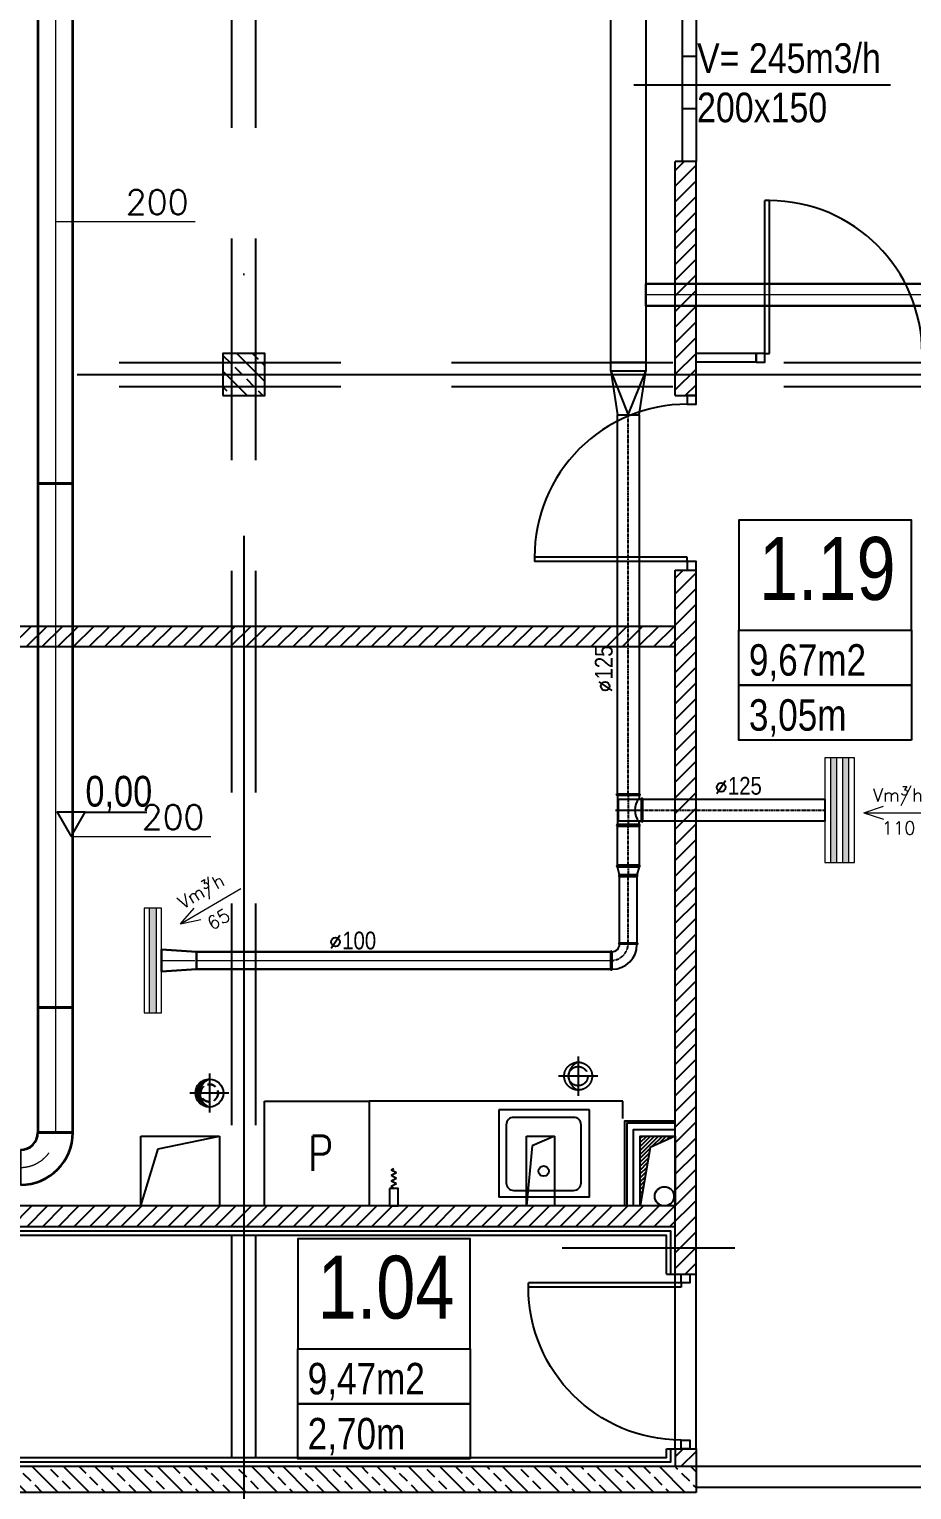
# Model space of a CAD drawing. Header units: millimetres. Extents: x -135140 to 267856, y -70704 to 149933.
# Drawn here: x -50448 to -45393, y -8945 to -584 of the extents above; entities that cross this region are included whole.
import ezdxf
from ezdxf.enums import TextEntityAlignment as Align

# ---------------------------------------------------------------- set-up
doc = ezdxf.new("R2010")
doc.units = ezdxf.units.MM
doc.header["$LTSCALE"] = 99.9
for name, pattern in [('0707_PB_080619_gn_xref$0$ACAD_ISO10W100', [18, 12, -3, 0, -3]), ('ACAD_ISO03W100', [30, 12, -18]), ('ACAD_ISO10W100', [18, 12, -3, 0, -3]), ('AUDIT_D_080509132939-0', [0]), ('CENTER', [2, 1.25, -0.25, 0.25, -0.25]), ('DASHDOT', [25.4, 12.7, -6.35, 0, -6.35]), ('DASHED', [0.75, 0.5, -0.25]), ('HIDDEN', [9.525, 6.35, -3.175])]:
    doc.linetypes.add(name, pattern=pattern)
for name, color, linetype in [('+48_ARMATURA', 251, 'Continuous'), ('+48_HACZE', 253, 'Continuous'), ('+48_KANALIZACJA SANIT.', 251, 'Continuous'), ('+48_KOTY', 250, 'Continuous'), ('+48_MEBLE', 251, 'Continuous'), ('+48_OPISY_POM', 250, 'Continuous'), ('+48_OSIE', 8, 'Continuous'), ('+48_PODCIĄG', 250, 'ACAD_ISO03W100'), ('+48_PRZEBICIA', 143, 'Continuous'), ('+48_SCIANY', 250, 'Continuous'), ('+48_STOLARKA_DRZWI', 250, 'Continuous'), ('+48_STOLARKA_OKNA', 250, 'Continuous'), ('+48_WEŁNA', 252, 'Continuous'), ('+48_WIDOK', 250, 'Continuous'), ('+48_ŚCIANY_GK', 250, 'Continuous'), ('+48_ŻELBET', 250, 'Continuous'), ('WEN_WYW_OSIE', 2, 'CENTER'), ('WEN_WYW_ZLICZAC', 40, 'Continuous')]:
    doc.layers.add(name, color=color, linetype=linetype)
for name, color, linetype, lineweight in [('2DH_SYM', 64, 'Continuous', 18), ('2DL_OBJ', 64, 'Continuous', 18), ('2DL_PRO_pu', 30, 'Continuous', 35), ('2DL_PRO_W11', 160, 'Continuous', 30), ('2DL_SYM', 64, 'Continuous', 18), ('CP_AXISAC', 7, 'DASHDOT', 0), ('S_went_wyw_wc', 4, 'DASHED', 30), ('WENTYLACJA NAPISY', 7, 'Continuous', 25)]:
    doc.layers.add(name, color=color, linetype=linetype, lineweight=lineweight)
doc.styles.add('CP_ATTR', font='ROMANS.SHX')
doc.styles.get("Standard").update_dxf_attribs({"font": 'ARIAL.TTF'})
doc.styles.add('WRP_ARIAL', font='ARIAL.TTF', dxfattribs={"width": 0.8})
doc.linetypes.add('BATTING', pattern='A,0.00254,-2.54,[134,ltypeshp.shx,S=2.54,R=0,X=-2.54,Y=0],-5.08,[134,ltypeshp.shx,S=2.54,R=180,X=2.54,Y=0],-2.54', length=10.16254)
doc.linetypes.add('ZIGZAG', pattern='A,0.00254,-5.08,[131,ltypeshp.shx,S=5.08,R=0,X=-5.08,Y=0],-10.16,[131,ltypeshp.shx,S=5.08,R=180,X=5.08,Y=0],-5.08', length=20.32254)
pattern_1 = [(225, (-742073.9, -125572.43), (44.9012806, -44.9012806), [])]

# ---------------------------------------------------------------- blocks, each defined once
blk = doc.blocks.new('drzwi')
at = {"layer": '+48_STOLARKA_DRZWI'}
for p, q in [((-2, 0), (-2, -70)), ((0, 0), (-2, 0)), ((0, 0), (0, -70)), ((-2, -70), (0, -70))]:
    blk.add_line(p, q, dxfattribs=at)
blk.add_arc((-2, 0), 70, 180, 270, dxfattribs=at)
blk = doc.blocks.new('DRZWI_90')
at = {"layer": '+48_STOLARKA_DRZWI'}
for points in [[(36405.46, 16749.33), (36405.46, 16744.33), (36410.46, 16744.33), (36410.46, 16749.33)], [(36405.46, 16654.33), (36405.46, 16649.33), (36410.46, 16649.33), (36410.46, 16654.33)]]:
    blk.add_lwpolyline(points, close=True, dxfattribs=at)
at = {"layer": '+48_STOLARKA_DRZWI', "xscale": 1.25, "yscale": 1.25, "zscale": 1.25, "rotation": 270}
blk.add_blockref('drzwi', (36405.46, 16654.33), dxfattribs=at)
blk = doc.blocks.new('OPISY_POM_METKA')
at = {"layer": '+48_OPISY_POM', "ltscale": 5}
for points in [[(0, -70), (109.71, -70), (109.71, 0), (0, 0)], [(109.71, -105), (0, -105), (0, -70), (109.71, -70)]]:
    blk.add_lwpolyline(points, close=True, dxfattribs=at)
at = {"layer": '+48_OPISY_POM'}
blk.add_lwpolyline([(109.71, -140), (0, -140), (0, -105), (109.71, -105)], close=True, dxfattribs=at)
at = {"layer": '+48_OPISY_POM', "ltscale": 5, "style": 'WRP_ARIAL', "width": 0.8}
for tag, p, height in [('NRPOM', (25.76, -50.8), 40), ('POW', (6.35, -98.98), 20)]:
    blk.add_attdef(tag, p, '', height=height, dxfattribs=at)
at = {"layer": '+48_OPISY_POM', "style": 'WRP_ARIAL', "width": 0.8}
blk.add_attdef('H', (6.35, -133.98), '', height=20, dxfattribs=at)
blk = doc.blocks.new('kc')
at = {"layer": '+48_ARMATURA', "linetype": 'Continuous'}
for p, q in [((-0.12, -16.91), (2.99, -15.5)), ((0.01, -13.83), (3.12, -12.42)), ((0.01, -13.83), (2.99, -15.5)), ((1.73, -9.46), (0.15, -10.75)), ((0.15, -10.75), (3.12, -12.42)), ((-0.25, -19.99), (2.85, -18.58)), ((-0.25, -19.99), (1.23, -20.83)), ((-0.12, -16.91), (2.85, -18.58))]:
    blk.add_line(p, q, dxfattribs=at)
blk.add_lwpolyline([(-0.77, -9.35), (-0.34, 0.64), (4.66, 0.42), (4.23, -9.57)], close=True, dxfattribs=at)
blk = doc.blocks.new('zlew')
at = {"layer": '+48_ARMATURA'}
for p, q in [((-51.95, 50), (-51.95, 0)), ((0, 50), (-51.95, 50)), ((0, 0), (0, 50)), ((0, 0), (-51.95, 0))]:
    blk.add_line(p, q, dxfattribs=at)
blk.add_lwpolyline([(-43.38, 3.86), (-9.09, 3.86, 0.414214), (-4.81, 8.14), (-4.81, 41.43, 0.414214), (-9.09, 45.71), (-43.38, 45.71, 0.414214), (-47.67, 41.43), (-47.67, 8.14, 0.414214)], format="xyb", close=True, dxfattribs=at)
blk.add_circle((-26.24, 14.91), 2.96, dxfattribs=at)
blk = doc.blocks.new('DLO_2X15_125-1_3_5ONWYW_11')
at = {"ltscale": 0.15}
for points in [[(50, -100), (0, -100), (0, 100), (50, 100)], [(50, -100), (300, 0), (50, 100)]]:
    blk.add_lwpolyline(points, dxfattribs=at)
blk.add_lwpolyline([(50, -100), (300, -62.5), (300, 62.5), (50, 100)], close=True, dxfattribs=at)
for p in [(0, 0), (300, 0)]:
    blk.add_point(p, dxfattribs=at)
blk = doc.blocks.new('BL10090OWYW_23')
at = {"ltscale": 0.15}
for points in [[(-100, -50), (-100, 50, -1), (-93, 50), (-93, -50, -1)], [(-50, -100), (50, -100, 1), (50, -93), (-50, -93, 1)]]:
    blk.add_lwpolyline(points, format="xyb", close=True, dxfattribs=at)
for radius in [143, 43]:
    blk.add_arc((-93, -93), radius, 0, 90, dxfattribs=at)
for p in [(-100, 0), (0, -100)]:
    blk.add_point(p, dxfattribs=at)
at = {"layer": 'WEN_WYW_OSIE', "ltscale": 0.15}
blk.add_arc((-100, -100), 100, 0, 90, dxfattribs=at)
blk = doc.blocks.new('SR-100OWYW_381-7222732593_14')
at = {"ltscale": 0.15}
blk.add_lwpolyline([(0, -50), (0, 50), (381.7, 50), (381.7, -50)], close=True, dxfattribs=at)
for p in [(0, 0), (381.7, 0)]:
    blk.add_point(p, dxfattribs=at)
at = {"layer": 'WEN_WYW_OSIE', "ltscale": 0.15}
blk.add_line((0, 0), (381.7, 0), dxfattribs=at)
blk = doc.blocks.new('RCLL125100OWYW_12')
at = {"ltscale": 0.15}
for p, q in [((-55.25, 62.5), (-8.75, 50)), ((-8.75, -50), (-55.25, -62.5))]:
    blk.add_line(p, q, dxfattribs=at)
for points in [[(-64, 62.5), (-64, -62.5, 1), (-55.25, -62.5), (-55.25, 62.5, 1)], [(0, -50), (0, 50, 1), (-8.75, 50), (-8.75, -50, 1)]]:
    blk.add_lwpolyline(points, format="xyb", close=True, dxfattribs=at)
for p in [(-64, 0), (0, 0)]:
    blk.add_point(p, dxfattribs=at)
at = {"layer": 'WEN_WYW_OSIE', "ltscale": 0.15}
blk.add_line((-64, 0), (0, 0), dxfattribs=at)
blk = doc.blocks.new('TCPL125125OWYW_24')
at = {"ltscale": 0.15}
blk.add_line((-83.25, -62.5), (83.25, -62.5), dxfattribs=at)
for points in [[(-92, -62.5), (-92, 62.5, -1), (-83.25, 62.5), (-83.25, -62.5, -1)], [(62.5, 83), (-62.5, 83, 1), (-62.5, 74.25), (62.5, 74.25, 1)], [(92, -62.5), (92, 62.5, 1), (83.25, 62.5), (83.25, -62.5, 1)]]:
    blk.add_lwpolyline(points, format="xyb", close=True, dxfattribs=at)
for points in [[(-83.25, 62.5), (-66.25, 62.5, 0.4142136), (-62.5, 66.25), (-62.5, 74.25)], [(-66.25, 62.5, 0.3773585), (66.25, 62.5, 2.65)], [(83.25, 62.5), (66.25, 62.5, -0.4142136), (62.5, 66.25), (62.5, 74.25)]]:
    blk.add_lwpolyline(points, format="xyb", dxfattribs=at)
for p in [(-92, 0), (0, 83), (92, 0)]:
    blk.add_point(p, dxfattribs=at)
at = {"layer": 'WEN_WYW_OSIE', "ltscale": 0.15}
for p, q in [((-92, 0), (92, 0)), ((0, -72.5), (0, 83))]:
    blk.add_line(p, q, dxfattribs=at)
blk = doc.blocks.new('SR-125OWYW_223-6107230034_14')
at = {"ltscale": 0.15}
blk.add_lwpolyline([(0, -62.5), (0, 62.5), (223.6, 62.5), (223.6, -62.5)], close=True, dxfattribs=at)
for p in [(0, 0), (223.6, 0)]:
    blk.add_point(p, dxfattribs=at)
at = {"layer": 'WEN_WYW_OSIE', "ltscale": 0.15}
blk.add_line((0, 0), (223.6, 0), dxfattribs=at)
blk = doc.blocks.new('SR-125OWYW_2170-4176715421_14')
at = {"ltscale": 0.15}
blk.add_lwpolyline([(0, -62.5), (0, 62.5), (2170.4, 62.5), (2170.4, -62.5)], close=True, dxfattribs=at)
for p in [(0, 0), (2170.4, 0)]:
    blk.add_point(p, dxfattribs=at)
at = {"layer": 'WEN_WYW_OSIE', "ltscale": 0.15}
blk.add_line((0, 0), (2170.4, 0), dxfattribs=at)
blk = doc.blocks.new('SR-125OWYW_1181-8655407544_14')
at = {"ltscale": 0.15}
blk.add_lwpolyline([(0, -62.5), (0, 62.5), (1181.9, 62.5), (1181.9, -62.5)], close=True, dxfattribs=at)
for p in [(0, 0), (1181.9, 0)]:
    blk.add_point(p, dxfattribs=at)
at = {"layer": 'WEN_WYW_OSIE', "ltscale": 0.15}
blk.add_line((0, 0), (1181.9, 0), dxfattribs=at)
blk = doc.blocks.new('2DLAC019')
for p, q in [((-0.5, 0.2), (0.5, 0.2)), ((-0.5, -0.2), (0.5, -0.2))]:
    blk.add_line(p, q)
blk.add_lwpolyline([(-0.5, -0.5), (0.5, -0.5), (0.5, 0.5), (-0.5, 0.5)], close=True)
blk.add_solid([(-0.5, 0.2), (0.5, 0.2), (-0.5, -0.2), (0.5, -0.2)])
at = {"linetype": 'ByBlock', "style": 'CP_ATTR', "flags": 9}
for tag, p in [('NAME', (-0.092, -0.018)), ('NUMBER', (-0.092, -0.018)), ('GROUP', (-0.092, -0.018)), ('ARTICLE', (-0.092, -0.019)), ('CHARACTER', (-0.092, -0.019)), ('TEMPERATURE', (-0.092, -0.018)), ('FLOW', (-0.092, -0.018)), ('PRODUCT-TYPE', (-0.092, -0.019)), ('ORDER-NO', (-0.092, -0.019)), ('PRODUCER', (-0.092, -0.019)), ('PN', (-0.091, -0.018)), ('OTHER', (-0.091, -0.018)), ('DN', (-0.091, -0.019)), ('POWER', (-0.091, -0.019)), ('VOLTAGE', (-0.091, -0.019))]:
    blk.add_attdef(tag, text='', height=0.00005, dxfattribs=at).set_placement(p, align=Align.MIDDLE_LEFT)
blk = doc.blocks.new('2CP_AC_TRNS_RO_D125_D100_L200_O0_Z0_E0_F0')
at = {"ltscale": 0.15}
for p, q in [((0, -62.5), (0, 62.5)), ((0, 62.5), (0, 62.5)), ((0, 62.5), (200, 50)), ((200, -50), (200, 50)), ((200, 50), (200, 50)), ((0, -62.5), (200, -50)), ((0, -62.5), (0, -62.5)), ((200, -50), (200, -50))]:
    blk.add_line(p, q, dxfattribs=at)
at = {"layer": 'CP_AXISAC', "ltscale": 0.15}
for p, q in [((0, 0), (0, 0)), ((0, 0), (200, 0)), ((200, 0), (200, 0))]:
    blk.add_line(p, q, dxfattribs=at)
at = {"linetype": 'ByBlock', "ltscale": 0.15, "style": 'CP_ATTR', "flags": 9}
for tag in ['NAME', 'PRODUCER', 'PRODUCT-TYPE', 'ARTICLE', 'FLOW', 'OTHER']:
    blk.add_attdef(tag, (0, 0), '', height=0.0001, dxfattribs=at)
blk = doc.blocks.new('2CP_AC_PIPE_RO')
at = {"ltscale": 0.15}
for p, q in [((1, 0.5), (0, 0.5)), ((0, 0.5), (0, -0.5)), ((1, -0.5), (1, 0.5)), ((0, -0.5), (1, -0.5))]:
    blk.add_line(p, q, dxfattribs=at)
at = {"layer": 'CP_AXISAC', "ltscale": 0.15}
blk.add_line((0, 0), (1, 0), dxfattribs=at)
at = {"linetype": 'ByBlock', "ltscale": 0.15, "style": 'CP_ATTR', "flags": 9}
for tag in ['NAME', 'PRODUCER', 'PRODUCT-TYPE', 'ARTICLE', 'FLOW', 'OTHER']:
    blk.add_attdef(tag, (0, 0), '', height=0.0001, dxfattribs=at)
blk = doc.blocks.new('CPLS_465')
for q in [(-0.219, 0.094), (0.5, 0), (-0.219, -0.094)]:
    blk.add_line((-0.5, 0), q)
at = {"style": 'CP_ATTR'}
for s, height, p in [('Vm/h', 0.1875, (-0.37, 0.16)), ('3', 0.125, (0.031, 0.25))]:
    blk.add_text(s, height=height, dxfattribs=at).set_placement(p)
blk.add_attdef('VAL', text='', height=0.188, dxfattribs=at).set_placement((0, -0.219), align=Align.MIDDLE)
blk = doc.blocks.new('2DLAC020')
for p, q in [((-0.5, 0.3), (0.5, 0.3)), ((-0.5, 0.1), (0.5, 0.1)), ((-0.5, -0.1), (0.5, -0.1)), ((-0.5, -0.3), (0.5, -0.3))]:
    blk.add_line(p, q)
blk.add_lwpolyline([(-0.5, -0.5), (0.5, -0.5), (0.5, 0.5), (-0.5, 0.5)], close=True)
for points in [[(-0.5, 0.3), (0.5, 0.3), (-0.5, 0.1), (0.5, 0.1)], [(-0.5, -0.1), (0.5, -0.1), (-0.5, -0.3), (0.5, -0.3)]]:
    blk.add_solid(points)
at = {"linetype": 'ByBlock', "style": 'CP_ATTR', "flags": 9}
for tag, p in [('NAME', (-0.092, -0.018)), ('NUMBER', (-0.092, -0.018)), ('GROUP', (-0.092, -0.018)), ('ARTICLE', (-0.092, -0.019)), ('CHARACTER', (-0.092, -0.019)), ('TEMPERATURE', (-0.092, -0.018)), ('FLOW', (-0.092, -0.018)), ('PRODUCT-TYPE', (-0.092, -0.019)), ('ORDER-NO', (-0.092, -0.019)), ('PRODUCER', (-0.092, -0.019)), ('PN', (-0.091, -0.018)), ('OTHER', (-0.091, -0.018)), ('DN', (-0.091, -0.019)), ('POWER', (-0.091, -0.019)), ('VOLTAGE', (-0.091, -0.019))]:
    blk.add_attdef(tag, text='', height=0.00005, dxfattribs=at).set_placement(p, align=Align.MIDDLE_LEFT)
blk = doc.blocks.new('2CP_AC_ELBW_RO_D200_D200_R200_A90_E0_F0')
at = {"ltscale": 0.15}
for p, q in [((300, 200), (100, 200)), ((100, 200), (100, 200)), ((300, 200), (300, 200)), ((0, -100), (0, 100)), ((0, 100), (0, 100)), ((0, -100), (0, -100))]:
    blk.add_line(p, q, dxfattribs=at)
for radius in [300, 100]:
    blk.add_arc((0, 200), radius, 270, 0, dxfattribs=at)
at = {"layer": 'CP_AXISAC', "ltscale": 0.15}
for p, q in [((200, 200), (200, 200)), ((0, 0), (0, 0))]:
    blk.add_line(p, q, dxfattribs=at)
blk.add_arc((0, 200), 200, 270, 0, dxfattribs=at)
at = {"linetype": 'ByBlock', "ltscale": 0.15, "style": 'CP_ATTR', "flags": 9}
for tag in ['NAME', 'PRODUCER', 'PRODUCT-TYPE', 'ARTICLE', 'FLOW', 'OTHER']:
    blk.add_attdef(tag, (0, 0), '', height=0.0001, dxfattribs=at)
blk = doc.blocks.new('CPHS_DS08')
blk.add_line((0, 0), (2, 0))
at = {"style": 'CP_ATTR', "flags": 14}
blk.add_attdef('FI', text='', height=0.35, dxfattribs=at).set_placement((0.784, 0.275), align=Align.MIDDLE)
at = {"style": 'CP_ATTR', "flags": 12}
blk.add_attdef('EVAL_W_MM', text='', height=0.35, dxfattribs=at).set_placement((1.006, 0.275), align=Align.MIDDLE_LEFT)
at = {"linetype": 'ByBlock', "style": 'CP_ATTR', "flags": 9}
blk.add_attdef('VAL', text='', height=0.00005, dxfattribs=at).set_placement((0.408, 0.182), align=Align.MIDDLE_LEFT)

msp = doc.modelspace()

# ---------------------------------------------------------------- hatches: boundary and pattern name
at = {"layer": '+48_HACZE'}
h = msp.add_hatch(dxfattribs=at)
h.set_pattern_fill('ANSI31', color=256, scale=20, angle=180, style=0)
h.set_pattern_definition(pattern_1)
h.paths.add_polyline_path([(-46749.1, -2628.8), (-46749.1, -2680.3), (-46629.1, -2680.3), (-46629.1, -2628.8)])
h.paths.add_polyline_path([(-46629.1, -2628.8), (-46629.1, -2560.3), (-46749.1, -2560.3), (-46749.1, -2628.8)])
h.paths.add_polyline_path([(-46749.1, -2491.8), (-46749.1, -2560.3), (-46629.1, -2560.3), (-46629.1, -2491.8)])
h.paths.add_polyline_path([(-46629.1, -2491.8), (-46629.1, -1340.3), (-46749.1, -1340.3), (-46749.1, -2491.8)])
at = {"layer": '+48_HACZE', "linetype": 'AUDIT_D_080509132939-0'}
h = msp.add_hatch(dxfattribs=at)
h.set_pattern_fill('ANSI33', color=256, scale=20, angle=90, style=0)
h.set_pattern_definition([(135, (-742073.9, -125572.43), (-89.802561, -89.802561), []), (135, (-742073.9, -125482.62), (-89.802561, -89.802561), [63.5, -31.75])])
h.paths.add_polyline_path([(-49339.1, -2680.3), (-49099.1, -2680.3), (-49099.1, -2440.3), (-49339.1, -2440.3)])
at = {"layer": '+48_HACZE'}
h = msp.add_hatch(dxfattribs=at)
h.set_pattern_fill('ANSI31', color=256, scale=20, angle=180, style=0)
h.set_pattern_definition(pattern_1)
edge = h.paths.add_edge_path()
edge.add_line((-46749.1, -4000.3), (-53499.1, -4000.3))
edge.add_line((-53499.1, -4000.3), (-53499.1, -4120.3))
edge.add_line((-53499.1, -4120.3), (-46749.1, -4120.3))
edge.add_line((-46749.1, -4120.3), (-46749.1, -7320.3))
edge.add_line((-46749.1, -7320.3), (-52299.1, -7320.3))
edge.add_line((-52299.1, -7320.3), (-52299.1, -7440.3))
edge.add_line((-52299.1, -7440.3), (-46749.1, -7440.3))
edge.add_line((-46749.1, -7440.3), (-46749.1, -7710.3))
edge.add_line((-46749.1, -7710.3), (-46629.1, -7710.3))
edge.add_line((-46629.1, -7710.3), (-46629.1, -3680.3))
edge.add_line((-46629.1, -3680.3), (-46749.1, -3680.3))
edge.add_line((-46749.1, -3680.3), (-46749.1, -4000.3))
h = msp.add_hatch(dxfattribs=at)
h.set_pattern_fill('ANSI31', color=256, scale=20, angle=180, style=0)
h.set_pattern_definition([(225, (-742073.9, -125572.43), (44.9012806, -44.9012806), [])])
h.paths.add_polyline_path([(-46749.1, -8710.3), (-46749.1, -8810.3), (-46629.1, -8810.3), (-46629.1, -8710.3)])
at = {"layer": '+48_HACZE', "linetype": 'AUDIT_D_080509132939-0'}
h = msp.add_hatch(dxfattribs=at)
h.set_pattern_fill('ANSI33', color=256, scale=20, angle=90, style=0)
h.set_pattern_definition([(135, (-742073.9, -125572.43), (-89.802561, -89.802561), []), (135, (-742073.9, -125482.62), (-89.802561, -89.802561), [63.5, -31.75])])
h.paths.add_polyline_path([(-52144.1, -8810.3), (-52144.1, -8960.3), (-46629.1, -8960.3), (-46629.1, -8810.3)])
at = {"layer": '+48_PRZEBICIA', "linetype": 'Continuous'}
h = msp.add_hatch(dxfattribs=at)
h.set_pattern_fill('ANSI31', color=256, scale=3, style=0)
h.set_pattern_definition([(45, (-656404.288, -132954.176), (-6.73519209, 6.73519209), [])])
edge = h.paths.add_edge_path()
edge.add_arc((-49416.3, -6673.9), 80, 90.00002, 270.00001)
edge.add_arc((-49385.6, -6673.9), 85.7, 110.98298, 249.01705, ccw=False)
at = {"layer": '+48_PRZEBICIA'}
h = msp.add_hatch(dxfattribs=at)
h.set_pattern_fill('ANSI31', color=256, scale=5, style=0)
h.set_pattern_definition([(45, (-742073.903, -125572.427), (-11.22532015, 11.22532015), [])])
h.paths.add_polyline_path([(-46749.1, -6920.3), (-46949.1, -6920.3), (-46949.1, -7320.3), (-46891.9, -6986.2)])

# ---------------------------------------------------------------- linework, layer by layer
at = {"layer": '+48_KANALIZACJA SANIT.', "linetype": 'HIDDEN', "ltscale": 0.5}
msp.add_circle((-47304.1, -6577.2), 55, dxfattribs=at)
at = {"layer": '+48_KANALIZACJA SANIT.', "ltscale": 0.5}
msp.add_circle((-46810.4, -7265.2), 55, dxfattribs=at)
at = {"layer": '+48_KOTY', "ltscale": 5}
msp.add_line((-50127, -5065.7), (-49775, -5065.7), dxfattribs=at)
msp.add_lwpolyline([(-50207.1, -5204.4), (-50127, -5065.7), (-50287.1, -5065.7)], close=True, dxfattribs=at)
at = {"layer": '+48_MEBLE'}
for p, q in [((-47049.1, -6720.3), (-48500.6, -6720.3)), ((-47049.1, -6820.3), (-47049.1, -6720.3))]:
    msp.add_line(p, q, dxfattribs=at)
msp.add_lwpolyline([(-49100.6, -6720.3), (-48500.6, -6720.3), (-48500.6, -7320.3), (-49100.6, -7320.3)], close=True, dxfattribs=at)
at = {"layer": '+48_OPISY_POM'}
msp.add_lwpolyline([(-46406.9, -7562.8), (-47395.2, -7562.8)], dxfattribs=at)
at = {"layer": '+48_OSIE', "linetype": 'ACAD_ISO10W100', "ltscale": 5}
for p, q in [((-49219.1, 5506.2), (-49219.1, -20765.5)), ((-59164.2, -2560.3), (-28211.1, -2560.3)), ((-59164.2, -8810.3), (-28211.1, -8810.3)), ((-59164.2, -8810.3), (-28211.1, -8810.3))]:
    msp.add_line(p, q, dxfattribs=at)
at = {"layer": '+48_PODCIĄG', "linetype": 'HIDDEN', "ltscale": 2}
for p, q in [((-49287.6, -8760.3), (-49287.6, 3439.7)), ((-49150.6, -8760.3), (-49150.6, 3439.7)), ((-53739, -2491.8), (-44899.1, -2491.8)), ((-53739, -2628.8), (-44899.1, -2628.8))]:
    msp.add_line(p, q, dxfattribs=at)
at = {"layer": '+48_PRZEBICIA', "linetype": '0707_PB_080619_gn_xref$0$ACAD_ISO10W100', "ltscale": 0.5}
for p, q in [((-47304.1, -6465.2), (-47304.1, -6689.2)), ((-49416.3, -6561.9), (-49416.3, -6785.9)), ((-47192.1, -6577.2), (-47416.1, -6577.2)), ((-49304.3, -6673.9), (-49528.3, -6673.9))]:
    msp.add_line(p, q, dxfattribs=at)
at = {"layer": '+48_PRZEBICIA', "linetype": 'HIDDEN'}
for points in [[(-49809.1, -6920.3), (-49359.1, -6920.3), (-49359.1, -7320.3), (-49809.1, -7320.3)], [(-47439.1, -6920.3), (-47439.1, -7320.3), (-47599.1, -7320.3), (-47599.1, -6920.3)]]:
    msp.add_lwpolyline(points, close=True, dxfattribs=at)
for points in [[(-49809.1, -7320.3), (-49709.2, -6993), (-49359.1, -6920.3)], [(-47439.1, -6920.3), (-47566.7, -6975.9), (-47599.1, -7320.3)]]:
    msp.add_lwpolyline(points, dxfattribs=at)
at = {"layer": '+48_PRZEBICIA', "linetype": 'Continuous'}
msp.add_lwpolyline([(-46749.1, -6920.3), (-46749.1, -7320.3), (-46949.1, -7320.3), (-46949.1, -6920.3)], close=True, dxfattribs=at)
msp.add_lwpolyline([(-46749.1, -6920.3), (-46891.9, -6986.2), (-46949.1, -7320.3)], dxfattribs=at)
at = {"layer": '+48_PRZEBICIA', "linetype": 'HIDDEN'}
msp.add_circle((-47304.1, -6577.2), 80, dxfattribs=at)
at = {"layer": '+48_PRZEBICIA'}
msp.add_circle((-49416.3, -6673.9), 80, dxfattribs=at)
at = {"layer": '+48_PRZEBICIA', "linetype": 'HIDDEN'}
msp.add_arc((-47273.4, -6577.2), 85.7, 110.98295, 249.01705, dxfattribs=at)
at = {"layer": '+48_PRZEBICIA'}
msp.add_arc((-49385.6, -6673.9), 85.7, 110.98295, 249.01705, dxfattribs=at)
at = {"layer": '+48_SCIANY', "ltscale": 3}
for p, q in [((-46749.1, -2680.3), (-46749.1, -1340.3)), ((-46629.1, -2680.3), (-46629.1, -1340.3)), ((-46749.1, -7710.3), (-46749.1, -3680.3)), ((-46629.1, -7710.3), (-46629.1, -3680.3))]:
    msp.add_line(p, q, dxfattribs=at)
at = {"layer": '+48_SCIANY', "ltscale": 0.15}
for p, q in [((-46749.1, -3680.3), (-46629.1, -3680.3)), ((-53499.1, -4000.3), (-46749.1, -4000.3)), ((-46749.1, -4120.3), (-53499.1, -4120.3))]:
    msp.add_line(p, q, dxfattribs=at)
at = {"layer": '+48_SCIANY'}
for p, q in [((-46749.1, -7320.3), (-52299.1, -7320.3)), ((-46749.1, -7440.3), (-52299.1, -7440.3)), ((-46749.1, -7710.3), (-46629.1, -7710.3)), ((-46749.1, -8710.3), (-46629.1, -8710.3)), ((-46749.1, -8710.3), (-46749.1, -8810.3))]:
    msp.add_line(p, q, dxfattribs=at)
at = {"layer": '+48_SCIANY', "ltscale": 0.3}
msp.add_line((-46629.1, -8710.3), (-46629.1, -8810.3), dxfattribs=at)
at = {"layer": '+48_SCIANY', "ltscale": 3}
msp.add_lwpolyline([(-46629.1, -1340.3), (-46749.1, -1340.3)], dxfattribs=at)
at = {"layer": '+48_SCIANY', "ltscale": 0.15}
msp.add_lwpolyline([(-46749.1, -2680.3), (-46629.1, -2680.3)], dxfattribs=at)
at = {"layer": '+48_STOLARKA_DRZWI'}
for points in [[(-46284.1, -2440.3), (-46629.1, -2440.3)], [(-46284.1, -2490.3), (-46629.1, -2490.3)], [(-46284.1, -2490.3), (-46284.1, -2440.3)]]:
    msp.add_lwpolyline(points, dxfattribs=at)
at = {"layer": '+48_STOLARKA_OKNA'}
for p, q in [((-46629.1, -740.3), (-46709.1, -740.3)), ((-46629.1, -1040.3), (-46709.1, -1040.3))]:
    msp.add_line(p, q, dxfattribs=at)
for points in [[(-46709.1, 2239.7), (-46709.1, -1340.3)], [(-46629.1, 2239.7), (-46629.1, -1340.3)]]:
    msp.add_lwpolyline(points, dxfattribs=at)
at = {"layer": '+48_WEŁNA', "linetype": 'ZIGZAG', "ltscale": 0.7}
msp.add_lwpolyline([(-46986.6, -7320.3), (-46986.6, -6882.8), (-46749.1, -6882.8)], dxfattribs=at)
at = {"layer": '+48_WEŁNA', "linetype": 'BATTING', "ltscale": 0.023}
for points in [[(-46774.1, -7710.3), (-46774.1, -7465.3), (-52299.1, -7465.3)], [(-52189.1, -8785.3), (-46774.1, -8785.3), (-46774.1, -8710.3)]]:
    msp.add_lwpolyline(points, dxfattribs=at)
at = {"layer": '+48_WIDOK'}
for p, q in [((-46799.1, -7710.3), (-46749.1, -7710.3)), ((-46799.1, -8710.3), (-46749.1, -8710.3))]:
    msp.add_line(p, q, dxfattribs=at)
at = {"layer": '+48_WIDOK', "linetype": 'HIDDEN', "ltscale": 3}
for p, q in [((-46749.1, -8710.3), (-46749.1, -7710.3)), ((-46629.1, -8710.3), (-46629.1, -7710.3)), ((-46629.1, -8930.3), (-45139.1, -8930.3))]:
    msp.add_line(p, q, dxfattribs=at)
at = {"layer": '+48_WIDOK'}
for points in [[(-46799.1, -7710.3), (-46799.1, -7490.3), (-52299.1, -7490.3)], [(-52189.1, -8760.3), (-46799.1, -8760.3), (-46799.1, -8710.3)]]:
    msp.add_lwpolyline(points, dxfattribs=at)
at = {"layer": '+48_ŚCIANY_GK'}
for points in [[(-47036.6, -7320.3), (-47036.6, -6832.8), (-46749.1, -6832.8)], [(-47024.1, -7320.3), (-47024.1, -6845.3), (-46749.1, -6845.3)], [(-46949.1, -7320.3), (-46949.1, -6920.3), (-46749.1, -6920.3)]]:
    msp.add_lwpolyline(points, dxfattribs=at)
at = {"layer": '+48_ŻELBET', "linetype": 'AUDIT_D_080509132939-0'}
msp.add_lwpolyline([(-49339.1, -2680.3), (-49099.1, -2680.3), (-49099.1, -2440.3), (-49339.1, -2440.3)], close=True, dxfattribs=at)
at = {"layer": '+48_ŻELBET', "linetype": 'Continuous'}
msp.add_lwpolyline([(-46629.1, -8960.3), (-52189.1, -8960.3), (-52189.1, -8810.3), (-46629.1, -8810.3), (-46629.1, -8960.3)], dxfattribs=at)
at = {"layer": 'S_went_wyw_wc'}
msp.add_circle((-49416.3, -6673.9), 50, dxfattribs=at)
at = {"layer": 'WEN_WYW_ZLICZAC', "ltscale": 0.15}
msp.add_lwpolyline([(-46917.2, 1593.1), (-46917.2, -2491.8), (-47117.2, -2491.8), (-47117.2, 1593.1)], close=True, dxfattribs=at)
at = {"layer": 'WENTYLACJA NAPISY'}
msp.add_lwpolyline([(-45514.4, -903.5), (-46986.1, -903.5)], dxfattribs=at)
at = {"layer": 'WENTYLACJA NAPISY', "ltscale": 0.15}
for points in [[(-47186.1, -4319.8), (-47112, -4369.9)], [(-46460.1, -4886.6), (-46510.1, -4960.7)], [(-48669, -5772.4), (-48719.1, -5846.5)]]:
    msp.add_lwpolyline(points, dxfattribs=at)
for centre in [(-47149.1, -4344.9), (-46485.1, -4923.7), (-48694.1, -5809.4)]:
    msp.add_circle(centre, 25.1, dxfattribs=at)

# ---------------------------------------------------------------- block references
at = {"layer": '+48_ARMATURA', "xscale": 10, "yscale": 10, "zscale": 10}
msp.add_blockref('zlew', (-47239.3, -7270.3), dxfattribs=at)
at = {"layer": '+48_ARMATURA', "xscale": -9.999999999948534, "yscale": 10, "zscale": 10, "rotation": 177.5082698086571}
msp.add_blockref('kc', (-48380.8, -7314), dxfattribs=at)
at = {"layer": '+48_OPISY_POM'}
ref = msp.add_blockref('OPISY_POM_METKA', (-46383.3, -3393.7), dxfattribs=dict(at, xscale=9, yscale=9, zscale=8.999999999984084))
ref.add_attrib('H', '3,05m', (-46326.2, -4599.5), dxfattribs={"height": 180, "style": 'WRP_ARIAL', "width": 0.8})
ref.add_attrib('NRPOM', '1.19', (-46269.1, -3850.9), dxfattribs={"ltscale": 5, "height": 360, "style": 'WRP_ARIAL', "width": 0.8})
ref.add_attrib('POW', '9,67m2', (-46326.2, -4284.5), dxfattribs={"ltscale": 5, "height": 180, "style": 'WRP_ARIAL', "width": 0.8})
ref = msp.add_blockref('OPISY_POM_METKA', (-48910.2, -7508.1), dxfattribs=dict(at, xscale=9, yscale=8.999999999970896, zscale=8.999999999984084))
ref.add_attrib('H', '2,70m', (-48853, -8713.9), dxfattribs={"height": 180, "style": 'WRP_ARIAL', "width": 0.8})
ref.add_attrib('NRPOM', '1.04', (-48795.9, -7965.3), dxfattribs={"ltscale": 5, "height": 360, "style": 'WRP_ARIAL', "width": 0.8})
ref.add_attrib('POW', '9,47m2', (-48853, -8398.9), dxfattribs={"ltscale": 5, "height": 180, "style": 'WRP_ARIAL', "width": 0.8})
at = {"layer": '+48_STOLARKA_DRZWI', "yscale": 10, "zscale": 10}
for p, xscale, rotation in [((-212777.4, 361614.3), 10, 270), ((-410768.7, 158783), -10, 180)]:
    msp.add_blockref('DRZWI_90', p, dxfattribs=dict(at, xscale=xscale, rotation=rotation))
at = {"layer": '+48_STOLARKA_DRZWI', "xscale": 10, "yscale": 10, "zscale": 10}
msp.add_blockref('DRZWI_90', (-410733.7, -170173.6), dxfattribs=at)
at = {"layer": '2DH_SYM', "ltscale": 0.15}
ref = msp.add_blockref('CPHS_DS08', (-50298.2, -1684.2), dxfattribs=dict(at, xscale=400, yscale=400, zscale=400))
ref.add_attrib('EVAL_W_MM', '200', dxfattribs={"layer": '0', "height": 140, "style": 'CP_ATTR', "flags": 12}).set_placement((-49895.6, -1574.2), align=Align.MIDDLE_LEFT)
ref = msp.add_blockref('CPHS_DS08', (-50207.1, -5204.4), dxfattribs=dict(at, xscale=400, yscale=400, zscale=400))
ref.add_attrib('EVAL_W_MM', '200', dxfattribs={"layer": '0', "height": 140, "style": 'CP_ATTR', "flags": 12}).set_placement((-49804.5, -5094.4), align=Align.MIDDLE_LEFT)
at = {"layer": '2DL_OBJ', "ltscale": 0.15, "xscale": 600, "zscale": 300, "rotation": 90}
for name, p, yscale in [('2DLAC020', (-45805.7, -5054.2), 170), ('2DLAC019', (-49739.8, -5915.5), 100)]:
    msp.add_blockref(name, p, dxfattribs=dict(at, yscale=yscale))
at = {"layer": '2DL_PRO_pu', "ltscale": 0.15, "yscale": 200, "zscale": 200, "rotation": 270}
for p, xscale in [((-50298.2, -184.2), 3000), ((-50298.2, -3184.2), 3000), ((-50298.2, -6184.2), 715.8403821847551)]:
    msp.add_blockref('2CP_AC_PIPE_RO', p, dxfattribs=dict(at, xscale=xscale))
at = {"layer": '2DL_PRO_pu', "ltscale": 0.15, "zscale": 200}
msp.add_blockref('2CP_AC_ELBW_RO_D200_D200_R200_A90_E0_F0', (-50498.2, -7100), dxfattribs=at)
at = {"layer": '2DL_PRO_W11', "ltscale": 0.15, "xscale": 3000, "yscale": 125, "zscale": 125, "rotation": 180}
msp.add_blockref('2CP_AC_PIPE_RO', (-43917.2, -2104.5), dxfattribs=at)
at = {"layer": '2DL_PRO_W11', "ltscale": 0.15, "zscale": 125}
msp.add_blockref('2CP_AC_TRNS_RO_D125_D100_L200_O0_Z0_E0_F0', (-49689.8, -5915.5), dxfattribs=at)
at = {"layer": '2DL_PRO_W11', "ltscale": 0.15, "xscale": 2372.650726446009, "yscale": 100, "zscale": 100}
msp.add_blockref('2CP_AC_PIPE_RO', (-49489.8, -5915.5), dxfattribs=at)
at = {"layer": '2DL_SYM', "ltscale": 0.15, "xscale": 400, "yscale": 400, "zscale": 400}
msp.add_blockref('CPLS_465', (-45468.7, -5069), dxfattribs=at).add_auto_attribs({'VAL': '110'})
at = {"layer": '2DL_SYM', "ltscale": 0.15, "xscale": 399.9999999999957, "yscale": 400, "zscale": 400, "rotation": 30.38403633271161}
msp.add_blockref('CPLS_465', (-49408.3, -5603.6), dxfattribs=at).add_auto_attribs({'VAL': '65'})
at = {"layer": 'WEN_WYW_ZLICZAC', "ltscale": 0.15}
for name, p, rotation in [('DLO_2X15_125-1_3_5ONWYW_11', (-47017.2, -2491.8), 270), ('SR-125OWYW_2170-4176715421_14', (-47017.2, -4962.2), 90), ('TCPL125125OWYW_24', (-47017.2, -5054.2), 270), ('SR-125OWYW_223-6107230034_14', (-47017.2, -5369.8), 90), ('RCLL125100OWYW_12', (-47017.2, -5433.8), 270), ('SR-100OWYW_381-7222732593_14', (-47017.2, -5815.5), 90), ('BL10090OWYW_23', (-47017.2, -5915.5), 270)]:
    msp.add_blockref(name, p, dxfattribs=dict(at, rotation=rotation))
msp.add_blockref('SR-125OWYW_1181-8655407544_14', (-47072.6, -5054.2), dxfattribs=at)

# ---------------------------------------------------------------- texts
at = {"layer": '+48_KOTY', "style": 'WRP_ARIAL', "width": 0.8}
msp.add_attdef('0,00', (-50126.3, -5034.2), '', height=176, dxfattribs=at)
at = {"layer": '+48_MEBLE', "insert": (-48851.4, -6919.8), "char_height": 200, "width": 157.215, "attachment_point": 1, "style": 'WRP_ARIAL'}
msp.add_mtext('{\\Fromans|c238;P}', dxfattribs=at)
at = {"layer": 'WENTYLACJA NAPISY', "attachment_point": 1}
for s, insert, char_height, width in [('{\\fArial Narrow|b0|i0|c238|p0;V= 245m3/h\\P200x150}', (-46623.1, -664.3), 169.531, 522008.156), ('{\\fArial Narrow|b0|i0|c238|p0;\\P125}', (-46446.6, -4694.6), 101.718, 313204.894), ('{\\fArial Narrow|b0|i0|c238|p0;\\P100\\P}', (-48655.5, -5580.4), 101.718, 313204.894)]:
    msp.add_mtext(s, dxfattribs=dict(at, insert=insert, char_height=char_height, width=width))
at = {"layer": 'WENTYLACJA NAPISY', "insert": (-47378.1, -4306.3), "char_height": 101.718, "width": 313204.894, "attachment_point": 1, "rotation": 90}
msp.add_mtext('{\\fArial Narrow|b0|i0|c238|p0;\\P125\\P}', dxfattribs=at)

doc.saveas('drawing.dxf')
